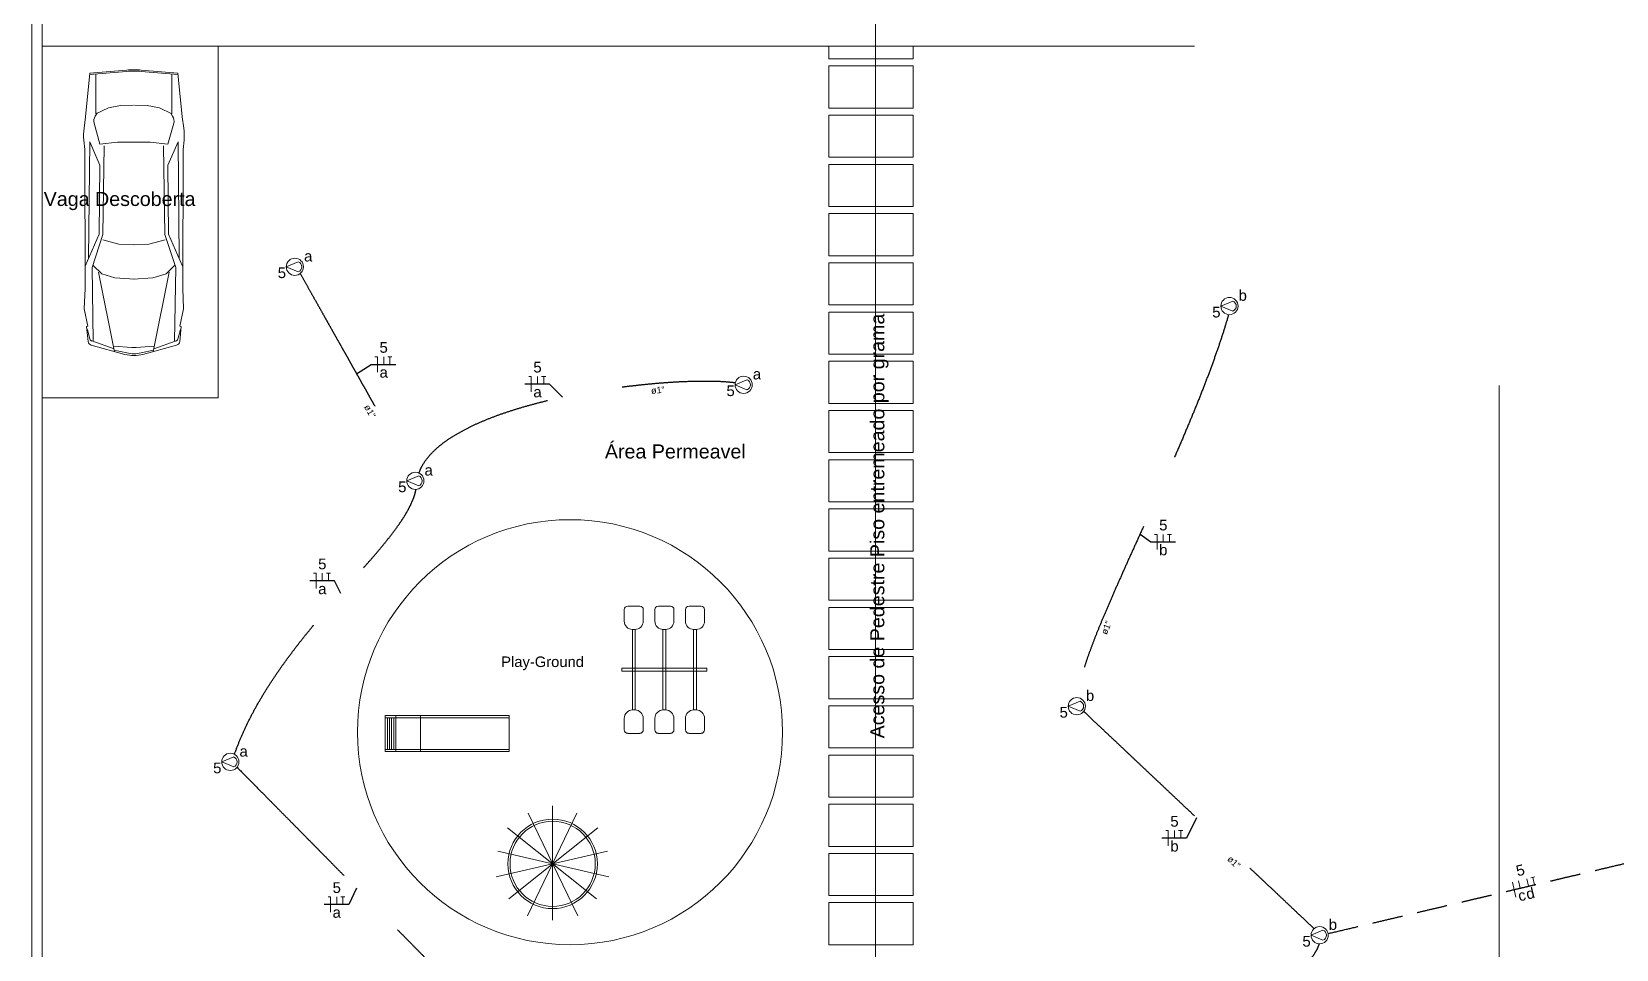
# Model space of a CAD drawing. Header units: inches. Extents: x 82 to 150, y -19 to 82.
# Drawn here: x 88.79 to 114.79, y 22.52 to 37.57 of the extents above; entities that cross this region are included whole.
import ezdxf
from ezdxf.enums import TextEntityAlignment as Align

# ---------------------------------------------------------------- set-up
doc = ezdxf.new("R2010")
doc.units = ezdxf.units.IN
doc.header["$MEASUREMENT"] = 0
doc.linetypes.add('Dashed', pattern=[0.75, 0.5, -0.25])
doc.linetypes.add('HIDDEN', pattern=[0.375, 0.25, -0.125])
for name, color, linetype, lineweight in [('BASE', 7, 'Continuous', 5), ('EL-Condutos', 8, 'Continuous', 30), ('EL-Fios', 1, 'Continuous', 20), ('EL-Textos fios', 7, 'Continuous', 30), ('MOVEIS', 253, 'Continuous', 20), ('P-SIMBOL', 5, 'Continuous', 20), ('TEXTO', 7, 'Continuous', 20)]:
    doc.layers.add(name, color=color, linetype=linetype, lineweight=lineweight)
doc.styles.add('Arial', font='arial.ttf')

msp = doc.modelspace()

# ---------------------------------------------------------------- linework, layer by layer
at = {"layer": 'BASE'}
for p, q in [((88.794, 20.86), (88.794, 49.97)), ((102.639, 49.97), (102.639, 11.398)), ((102.639, 11.398), (102.639, 49.97)), ((88.967, 20.86), (88.967, 49.797)), ((91.851, 37.336), (88.967, 37.336)), ((91.851, 31.567), (91.851, 37.336)), ((91.851, 37.336), (107.871, 37.336)), ((112.873, 31.769), (112.873, 18.402)), ((91.851, 31.567), (88.967, 31.567))]:
    msp.add_line(p, q, dxfattribs=at)
msp.add_lwpolyline([(101.872, 37.336), (101.872, 37.128), (103.256, 37.128), (103.256, 37.336)], dxfattribs=at)
for points in [[(101.872, 36.32), (103.256, 36.32), (103.256, 37.013), (101.872, 37.013), (101.872, 36.32)], [(101.872, 35.513), (103.256, 35.513), (103.256, 36.205), (101.872, 36.205), (101.872, 35.513)], [(101.872, 34.705), (103.256, 34.705), (103.256, 35.397), (101.872, 35.397), (101.872, 34.705)], [(101.872, 33.897), (103.256, 33.897), (103.256, 34.59), (101.872, 34.59), (101.872, 33.897)], [(101.872, 33.09), (103.256, 33.09), (103.256, 33.782), (101.872, 33.782), (101.872, 33.09)], [(101.872, 32.282), (103.256, 32.282), (103.256, 32.974), (101.872, 32.974), (101.872, 32.282)], [(101.872, 31.475), (103.256, 31.475), (103.256, 32.167), (101.872, 32.167), (101.872, 31.475)], [(101.872, 30.667), (103.256, 30.667), (103.256, 31.359), (101.872, 31.359), (101.872, 30.667)], [(101.872, 29.859), (103.256, 29.859), (103.256, 30.551), (101.872, 30.551), (101.872, 29.859)], [(101.872, 29.052), (103.256, 29.052), (103.256, 29.744), (101.872, 29.744), (101.872, 29.052)], [(101.872, 28.244), (103.256, 28.244), (103.256, 28.936), (101.872, 28.936), (101.872, 28.244)], [(101.872, 27.436), (103.256, 27.436), (103.256, 28.128), (101.872, 28.128), (101.872, 27.436)], [(101.872, 26.629), (103.256, 26.629), (103.256, 27.321), (101.872, 27.321), (101.872, 26.629)], [(101.872, 25.821), (103.256, 25.821), (103.256, 26.513), (101.872, 26.513), (101.872, 25.821)], [(101.872, 25.013), (103.256, 25.013), (103.256, 25.705), (101.872, 25.705), (101.872, 25.013)], [(101.872, 24.206), (103.256, 24.206), (103.256, 24.898), (101.872, 24.898), (101.872, 24.206)], [(101.872, 23.398), (103.256, 23.398), (103.256, 24.09), (101.872, 24.09), (101.872, 23.398)], [(101.872, 22.59), (103.256, 22.59), (103.256, 23.283), (101.872, 23.283), (101.872, 22.59)]]:
    msp.add_lwpolyline(points, close=True, dxfattribs=at)
msp.add_circle((97.627, 26.08), 3.487, dxfattribs=at)
at = {"layer": 'EL-Condutos', "linetype": 'HIDDEN', "ltscale": 10}
for points in [[(93.198, 33.608), (93.286, 33.452), (93.368, 33.306), (93.445, 33.169), (93.518, 33.04), (93.586, 32.919), (93.65, 32.804), (93.712, 32.695), (93.77, 32.592), (93.825, 32.494), (93.878, 32.4), (93.929, 32.309), (93.979, 32.221), (94.027, 32.135), (94.075, 32.05), (94.122, 31.966), (94.169, 31.883), (94.216, 31.798), (94.265, 31.713), (94.314, 31.625), (94.365, 31.534), (94.418, 31.441), (94.473, 31.343), (94.53, 31.241), (94.591, 31.133), (94.655, 31.019), (94.723, 30.899), (94.795, 30.771), (94.871, 30.635), (94.953, 30.49), (95.039, 30.336)], [(108.431, 32.93), (108.364, 32.706), (108.29, 32.477), (108.209, 32.244), (108.123, 32.006), (108.031, 31.765), (107.935, 31.521), (107.835, 31.276), (107.732, 31.029), (107.627, 30.781), (107.519, 30.534), (107.411, 30.287), (107.301, 30.042), (107.192, 29.799), (107.083, 29.559), (106.976, 29.322), (106.87, 29.089), (106.767, 28.862), (106.668, 28.639), (106.572, 28.423), (106.481, 28.214), (106.395, 28.012), (106.314, 27.818), (106.24, 27.633), (106.174, 27.458), (106.114, 27.293), (106.064, 27.139), (106.022, 26.997), (105.99, 26.866), (105.968, 26.749), (105.957, 26.645)], [(95.147, 30.332), (95.201, 30.451), (95.276, 30.564), (95.371, 30.673), (95.484, 30.776), (95.613, 30.874), (95.757, 30.966), (95.916, 31.054), (96.087, 31.137), (96.269, 31.215), (96.461, 31.288), (96.662, 31.356), (96.87, 31.42), (97.084, 31.479), (97.303, 31.533), (97.525, 31.583), (97.749, 31.628), (97.973, 31.668), (98.197, 31.705), (98.419, 31.737), (98.637, 31.764), (98.851, 31.787), (99.058, 31.807), (99.258, 31.822), (99.449, 31.833), (99.631, 31.839), (99.8, 31.842), (99.957, 31.841), (100.1, 31.837), (100.227, 31.828), (100.338, 31.816)], [(92.119, 25.714), (92.195, 25.913), (92.279, 26.107), (92.371, 26.298), (92.47, 26.485), (92.576, 26.668), (92.686, 26.847), (92.802, 27.022), (92.921, 27.193), (93.044, 27.361), (93.169, 27.525), (93.296, 27.685), (93.425, 27.842), (93.553, 27.995), (93.682, 28.144), (93.809, 28.29), (93.935, 28.432), (94.058, 28.571), (94.178, 28.706), (94.293, 28.838), (94.405, 28.966), (94.51, 29.09), (94.61, 29.212), (94.703, 29.33), (94.788, 29.445), (94.865, 29.556), (94.933, 29.664), (94.991, 29.769), (95.039, 29.871), (95.076, 29.969), (95.1, 30.064)], [(106.054, 26.422), (106.234, 26.252), (106.404, 26.092), (106.563, 25.942), (106.713, 25.801), (106.853, 25.668), (106.986, 25.543), (107.111, 25.425), (107.23, 25.313), (107.344, 25.206), (107.452, 25.103), (107.557, 25.005), (107.658, 24.909), (107.757, 24.816), (107.854, 24.725), (107.95, 24.634), (108.047, 24.543), (108.144, 24.452), (108.242, 24.359), (108.343, 24.264), (108.447, 24.166), (108.555, 24.064), (108.667, 23.958), (108.785, 23.846), (108.91, 23.729), (109.041, 23.605), (109.181, 23.474), (109.329, 23.334), (109.486, 23.185), (109.654, 23.027), (109.833, 22.858)], [(92.163, 25.504), (92.354, 25.311), (92.533, 25.13), (92.701, 24.96), (92.858, 24.8), (93.007, 24.65), (93.147, 24.508), (93.279, 24.374), (93.405, 24.247), (93.524, 24.126), (93.639, 24.01), (93.749, 23.898), (93.856, 23.79), (93.96, 23.685), (94.062, 23.581), (94.163, 23.479), (94.265, 23.376), (94.367, 23.273), (94.47, 23.168), (94.576, 23.06), (94.686, 22.95), (94.799, 22.835), (94.918, 22.715), (95.042, 22.589), (95.172, 22.457), (95.311, 22.317), (95.457, 22.168), (95.613, 22.011), (95.778, 21.843), (95.954, 21.665), (96.142, 21.474)], [(104.153, 15.564), (104.422, 16.072), (104.691, 16.552), (104.959, 17.006), (105.226, 17.434), (105.491, 17.836), (105.754, 18.215), (106.014, 18.571), (106.271, 18.904), (106.524, 19.217), (106.773, 19.509), (107.016, 19.782), (107.253, 20.037), (107.485, 20.275), (107.71, 20.497), (107.927, 20.703), (108.136, 20.894), (108.337, 21.073), (108.529, 21.239), (108.712, 21.393), (108.884, 21.537), (109.045, 21.671), (109.195, 21.797), (109.334, 21.915), (109.46, 22.026), (109.572, 22.131), (109.672, 22.232), (109.757, 22.329), (109.827, 22.423), (109.883, 22.515), (109.922, 22.607)]]:
    msp.add_spline(points, degree=3, dxfattribs=at)
at = {"layer": 'EL-Condutos', "linetype": 'Dashed'}
msp.add_spline([(110.067, 22.776), (110.359, 22.845), (110.633, 22.909), (110.89, 22.97), (111.132, 23.027), (111.359, 23.081), (111.574, 23.132), (111.777, 23.18), (111.969, 23.225), (112.152, 23.269), (112.328, 23.31), (112.496, 23.35), (112.66, 23.388), (112.819, 23.426), (112.975, 23.463), (113.13, 23.5), (113.285, 23.536), (113.44, 23.573), (113.598, 23.61), (113.759, 23.648), (113.925, 23.688), (114.097, 23.728), (114.276, 23.771), (114.464, 23.815), (114.661, 23.862), (114.87, 23.911), (115.091, 23.963), (115.326, 24.019), (115.575, 24.078), (115.841, 24.141), (116.124, 24.207)], degree=3, dxfattribs=at)
at = {"layer": 'EL-Fios', "color": 5}
for p, q in [((94.426, 32.24), (94.468, 32.24)), ((94.468, 31.99), (94.468, 32.24)), ((94.569, 32.115), (94.569, 32.24)), ((94.638, 32.24), (94.705, 32.24)), ((94.671, 32.115), (94.671, 32.24)), ((96.949, 31.917), (96.991, 31.917)), ((96.991, 31.667), (96.991, 31.917)), ((97.093, 31.792), (97.093, 31.917)), ((97.161, 31.917), (97.228, 31.917)), ((97.195, 31.792), (97.195, 31.917)), ((107.218, 29.326), (107.259, 29.326)), ((107.259, 29.076), (107.259, 29.326)), ((107.361, 29.201), (107.361, 29.326)), ((107.43, 29.326), (107.496, 29.326)), ((107.463, 29.201), (107.463, 29.326)), ((93.419, 28.687), (93.461, 28.687)), ((93.461, 28.437), (93.461, 28.687)), ((93.562, 28.562), (93.562, 28.687)), ((93.631, 28.687), (93.698, 28.687)), ((93.664, 28.562), (93.664, 28.687)), ((107.401, 24.464), (107.442, 24.464)), ((107.442, 24.214), (107.442, 24.464)), ((107.544, 24.339), (107.544, 24.464)), ((107.613, 24.464), (107.679, 24.464)), ((107.646, 24.339), (107.646, 24.464)), ((113.354, 23.553), (113.325, 23.674)), ((113.392, 23.69), (113.457, 23.705)), ((113.453, 23.576), (113.424, 23.698)), ((113.146, 23.375), (113.089, 23.618)), ((113.217, 23.52), (113.188, 23.642)), ((93.656, 23.377), (93.697, 23.377)), ((93.697, 23.127), (93.697, 23.377)), ((93.799, 23.252), (93.799, 23.377)), ((93.868, 23.377), (93.934, 23.377)), ((93.901, 23.252), (93.901, 23.377))]:
    msp.add_line(p, q, dxfattribs=at)
at = {"layer": 'EL-Textos fios'}
for p, q in [((94.125, 31.961), (94.363, 32.115)), ((94.363, 32.115), (94.767, 32.115)), ((97.291, 31.792), (96.887, 31.792)), ((97.505, 31.578), (97.291, 31.792)), ((106.98, 29.331), (107.155, 29.201)), ((107.155, 29.201), (107.559, 29.201)), ((93.76, 28.562), (93.356, 28.562)), ((93.868, 28.356), (93.76, 28.562)), ((107.908, 24.674), (107.742, 24.339)), ((107.742, 24.339), (107.338, 24.339)), ((94.122, 23.52), (93.997, 23.252)), ((93.997, 23.252), (93.593, 23.252))]:
    msp.add_line(p, q, dxfattribs=at)
at = {"layer": 'MOVEIS'}
for p, q in [((90.35, 36.944), (89.749, 36.892)), ((90.35, 36.922), (89.75, 36.87)), ((90.592, 36.944), (91.192, 36.892)), ((90.592, 36.922), (91.191, 36.87)), ((89.749, 36.892), (89.678, 36.175)), ((89.848, 36.225), (89.846, 36.875)), ((91.093, 36.225), (91.095, 36.875)), ((91.192, 36.892), (91.263, 36.175)), ((89.678, 36.175), (89.653, 35.994)), ((89.836, 36.188), (89.867, 36.235)), ((89.848, 36.225), (90.052, 36.326)), ((90.052, 36.326), (90.251, 36.361)), ((90.251, 36.361), (90.464, 36.369)), ((90.691, 36.361), (90.478, 36.369)), ((90.89, 36.326), (90.691, 36.361)), ((91.093, 36.225), (90.89, 36.326)), ((91.106, 36.188), (91.074, 36.235)), ((91.263, 36.175), (91.289, 35.994)), ((89.913, 35.728), (89.817, 36.072)), ((91.029, 35.728), (91.124, 36.072)), ((89.648, 35.793), (89.663, 35.641)), ((89.663, 35.641), (89.669, 33.363)), ((89.745, 35.767), (89.728, 33.856)), ((89.911, 35.384), (89.745, 35.767)), ((90.204, 35.76), (89.913, 35.728)), ((89.962, 34.248), (89.983, 35.702)), ((90.48, 35.764), (90.204, 35.76)), ((90.462, 35.764), (90.738, 35.76)), ((90.738, 35.76), (91.029, 35.728)), ((90.98, 34.248), (90.959, 35.702)), ((91.03, 35.384), (91.197, 35.767)), ((91.197, 35.767), (91.213, 33.856)), ((91.278, 35.641), (91.272, 33.363)), ((91.294, 35.793), (91.278, 35.641)), ((89.9, 34.251), (89.911, 35.384)), ((91.041, 34.251), (91.03, 35.384)), ((89.673, 33.729), (89.9, 34.251)), ((89.784, 33.707), (89.962, 34.248)), ((90.226, 34.088), (89.961, 34.158)), ((90.483, 34.078), (90.226, 34.088)), ((90.459, 34.078), (90.716, 34.088)), ((90.716, 34.088), (90.981, 34.158)), ((91.158, 33.707), (90.98, 34.248)), ((91.269, 33.729), (91.041, 34.251)), ((89.803, 32.497), (89.784, 33.707)), ((89.944, 33.602), (89.797, 33.744)), ((90.153, 32.323), (89.89, 33.627)), ((90.16, 33.534), (89.944, 33.602)), ((90.782, 33.534), (90.998, 33.602)), ((90.789, 32.323), (91.051, 33.627)), ((90.998, 33.602), (91.144, 33.744)), ((91.138, 32.497), (91.158, 33.707)), ((89.669, 33.363), (89.655, 33.025)), ((90.486, 33.516), (90.16, 33.534)), ((90.456, 33.516), (90.782, 33.534)), ((91.272, 33.363), (91.286, 33.025)), ((89.655, 33.025), (89.715, 32.74)), ((91.286, 33.025), (91.227, 32.74)), ((89.715, 32.74), (89.695, 32.735)), ((89.695, 32.735), (89.719, 32.491)), ((89.75, 32.531), (89.708, 32.685)), ((91.191, 32.531), (91.234, 32.685)), ((91.247, 32.735), (91.222, 32.491)), ((91.227, 32.74), (91.247, 32.735)), ((89.771, 32.43), (90.322, 32.279)), ((90.145, 32.372), (89.78, 32.499)), ((90.436, 32.394), (90.136, 32.412)), ((90.149, 32.347), (90.353, 32.303)), ((90.505, 32.394), (90.806, 32.412)), ((90.793, 32.347), (90.589, 32.303)), ((91.171, 32.43), (90.62, 32.279)), ((90.796, 32.372), (91.162, 32.499)), ((94.596, 26.351), (96.627, 26.351)), ((94.596, 25.762), (94.596, 26.351)), ((94.596, 26.316), (96.627, 26.316)), ((94.631, 25.797), (94.631, 26.316)), ((94.665, 25.797), (94.665, 26.316)), ((94.7, 25.797), (94.7, 26.316)), ((94.735, 25.797), (94.735, 26.316)), ((94.769, 25.762), (94.769, 26.351)), ((95.173, 25.762), (95.173, 26.351)), ((96.627, 26.351), (96.627, 25.762)), ((94.596, 25.797), (96.627, 25.797)), ((94.596, 25.762), (96.627, 25.762)), ((97.741, 24.75), (96.929, 23.064)), ((96.941, 24.75), (97.752, 23.064)), ((97.341, 22.997), (97.341, 24.869)), ((98.062, 23.344), (96.599, 24.511)), ((96.62, 23.344), (98.083, 24.511)), ((98.24, 24.125), (96.415, 23.708)), ((96.442, 24.125), (98.266, 23.708))]:
    msp.add_line(p, q, dxfattribs=at)
for points in [[(98.516, 28.091), (98.516, 27.903)], [(98.771, 28.149), (98.573, 28.149)], [(98.829, 27.903), (98.829, 28.091)], [(99.018, 28.091), (99.018, 27.903)], [(99.274, 28.149), (99.076, 28.149)], [(99.332, 27.903), (99.332, 28.091)], [(99.521, 28.091), (99.521, 27.903)], [(99.777, 28.149), (99.579, 28.149)], [(99.834, 27.903), (99.834, 28.091)], [(98.654, 27.765), (98.69, 27.765)], [(99.157, 27.765), (99.193, 27.765)], [(99.659, 27.765), (99.696, 27.765)], [(98.516, 26.119), (98.516, 26.307)], [(98.654, 26.445), (98.69, 26.445)], [(98.829, 26.307), (98.829, 26.119)], [(99.018, 26.119), (99.018, 26.307)], [(99.157, 26.445), (99.193, 26.445)], [(99.332, 26.307), (99.332, 26.119)], [(99.521, 26.119), (99.521, 26.307)], [(99.659, 26.445), (99.696, 26.445)], [(99.834, 26.307), (99.834, 26.119)], [(98.771, 26.061), (98.573, 26.061)], [(99.274, 26.061), (99.076, 26.061)], [(99.777, 26.061), (99.579, 26.061)]]:
    msp.add_lwpolyline(points, dxfattribs=at)
for points in [[(98.695, 27.765), (98.649, 27.765), (98.649, 26.445), (98.695, 26.445), (98.695, 27.765), (98.695, 27.765)], [(99.198, 27.765), (99.152, 27.765), (99.152, 26.445), (99.198, 26.445), (99.198, 27.765), (99.198, 27.765)], [(99.701, 27.765), (99.654, 27.765), (99.654, 26.445), (99.701, 26.445), (99.701, 27.765), (99.701, 27.765)], [(99.874, 27.128), (98.476, 27.128), (98.476, 27.082), (99.874, 27.082), (99.874, 27.128), (99.874, 27.128)]]:
    msp.add_lwpolyline(points, close=True, dxfattribs=at)
for radius in [0.734, 0.699]:
    msp.add_circle((97.341, 23.919), radius, dxfattribs=at)
for centre, radius, start, end in [((90.471, 35.542), 1.407, 85.0592, 94.9408), ((90.471, 35.521), 1.407, 85.0592, 94.9408), ((89.953, 36.11), 0.141, 146.264, 195.531), ((90.989, 36.11), 0.141, 344.469, 33.736), ((90.488, 35.875), 0.844, 171.928, 185.626), ((90.454, 35.875), 0.844, 354.374, 8.0716), ((89.795, 32.543), 0.0469, 195.486, 250.789), ((91.146, 32.543), 0.0469, 289.211, 344.514), ((89.789, 32.498), 0.0703, 185.81, 254.661), ((90.471, 32.822), 0.563, 254.661, 285.339), ((90.471, 32.853), 0.563, 257.905, 282.095), ((90.471, 32.955), 0.563, 266.474, 273.526), ((91.152, 32.498), 0.0703, 285.339, 354.19), ((98.573, 28.091), 0.0577, 90, 180), ((98.771, 28.091), 0.0577, 0, 90), ((99.076, 28.091), 0.0577, 90, 180), ((99.274, 28.091), 0.0577, 0, 90), ((99.579, 28.091), 0.0577, 90, 180), ((99.777, 28.091), 0.0577, 0, 90), ((98.654, 27.903), 0.138, 180, 270), ((98.69, 27.903), 0.138, 269.994, 0.0117), ((99.157, 27.903), 0.138, 180, 270), ((99.193, 27.903), 0.138, 269.994, 0.0117), ((99.659, 27.903), 0.138, 180, 270), ((99.696, 27.903), 0.138, 269.994, 0.0117), ((98.654, 26.307), 0.138, 90, 180), ((98.69, 26.307), 0.138, 359.988, 90.0059), ((99.157, 26.307), 0.138, 90, 180), ((99.193, 26.307), 0.138, 359.988, 90.0059), ((99.659, 26.307), 0.138, 90, 180), ((99.696, 26.307), 0.138, 359.988, 90.0059), ((98.573, 26.119), 0.0577, 180, 270), ((98.771, 26.119), 0.0577, 270, 0), ((99.076, 26.119), 0.0577, 180, 270), ((99.274, 26.119), 0.0577, 270, 0), ((99.579, 26.119), 0.0577, 180, 270), ((99.777, 26.119), 0.0577, 270, 0)]:
    msp.add_arc(centre, radius, start, end, dxfattribs=at)
at = {"layer": 'P-SIMBOL'}
for p, q in [((92.971, 33.717), (93.167, 33.799)), ((93.167, 33.634), (92.971, 33.717)), ((108.305, 33.072), (108.501, 33.154)), ((108.501, 32.989), (108.305, 33.071)), ((100.334, 31.781), (100.53, 31.864)), ((100.53, 31.698), (100.334, 31.781)), ((94.948, 30.205), (95.144, 30.287)), ((95.144, 30.122), (94.948, 30.204)), ((105.8, 26.506), (105.996, 26.588)), ((105.996, 26.423), (105.8, 26.505)), ((91.912, 25.592), (92.108, 25.674)), ((92.108, 25.509), (91.912, 25.591)), ((109.785, 22.748), (109.981, 22.831)), ((109.981, 22.665), (109.785, 22.748))]:
    msp.add_line(p, q, dxfattribs=at)
for centre in [(93.112, 33.717), (108.446, 33.072), (100.475, 31.781), (95.089, 30.205), (105.941, 26.506), (92.053, 25.592), (109.926, 22.748)]:
    msp.add_circle(centre, 0.141, dxfattribs=at)
for centre in [(93.137, 33.717), (108.47, 33.072), (100.5, 31.781), (95.113, 30.205), (105.965, 26.505), (92.077, 25.592), (109.95, 22.748)]:
    msp.add_arc(centre, 0.0881, 290.315, 69.6852, dxfattribs=at)

# ---------------------------------------------------------------- texts
at = {"layer": 'EL-Textos fios', "char_height": 0.176, "attachment_point": 8, "rotation": 13.302, "line_spacing_factor": 0.798, "style": 'Arial'}
for s, insert, width in [('5', (113.24, 23.727), 0.27963), ('c', (113.265, 23.314), 0.2514), ('d', (113.403, 23.346), 0.27963)]:
    msp.add_mtext(s, dxfattribs=dict(at, insert=insert, width=width))
at = {"layer": 'TEXTO', "style": 'Arial'}
for s, height, p in [('Vaga Descoberta', 0.23076, (90.236, 34.645)), ('a', 0.176, (93.331, 33.751)), ('5', 0.176, (92.899, 33.478)), ('b', 0.176, (108.664, 33.106)), ('5', 0.176, (108.232, 32.832)), ('5', 0.176, (94.569, 32.253)), ('a', 0.176, (94.569, 31.845)), ('5', 0.176, (97.093, 31.929)), ('a', 0.176, (100.694, 31.816)), ('5', 0.176, (100.262, 31.542)), ('a', 0.176, (97.093, 31.522)), ('Área Permeavel', 0.23076, (99.354, 30.502)), ('a', 0.176, (95.307, 30.239)), ('5', 0.176, (94.875, 29.965)), ('5', 0.176, (107.361, 29.338)), ('b', 0.176, (107.361, 28.931)), ('5', 0.176, (93.562, 28.7)), ('a', 0.176, (93.562, 28.292)), ('Play-Ground', 0.17307, (97.176, 27.097)), ('b', 0.176, (106.159, 26.54)), ('5', 0.176, (105.727, 26.266)), ('a', 0.176, (92.271, 25.626)), ('5', 0.176, (91.839, 25.353)), ('5', 0.176, (107.544, 24.476)), ('b', 0.176, (107.544, 24.069)), ('5', 0.176, (93.799, 23.389)), ('a', 0.176, (93.799, 22.982)), ('b', 0.176, (110.144, 22.783)), ('5', 0.176, (109.712, 22.509))]:
    msp.add_text(s, height=height, dxfattribs=at).set_placement(p, align=Align.BOTTOM_CENTER)
for s, height, rotation, p in [('Acesso de Pedestre Piso entremeado por grama', 0.23076, 90, (102.853, 29.463)), ('ø1"', 0.1059, 4.7527, (99.075, 31.609)), ('ø1"', 0.1059, 299.3691, (94.271, 31.305)), ('ø1"', 0.1059, 67.8267, (106.505, 27.764)), ('ø1"', 0.1059, 316.6847, (108.461, 23.886))]:
    msp.add_text(s, height=height, rotation=rotation, dxfattribs=at).set_placement(p, align=Align.BOTTOM_CENTER)

doc.saveas('drawing.dxf')
